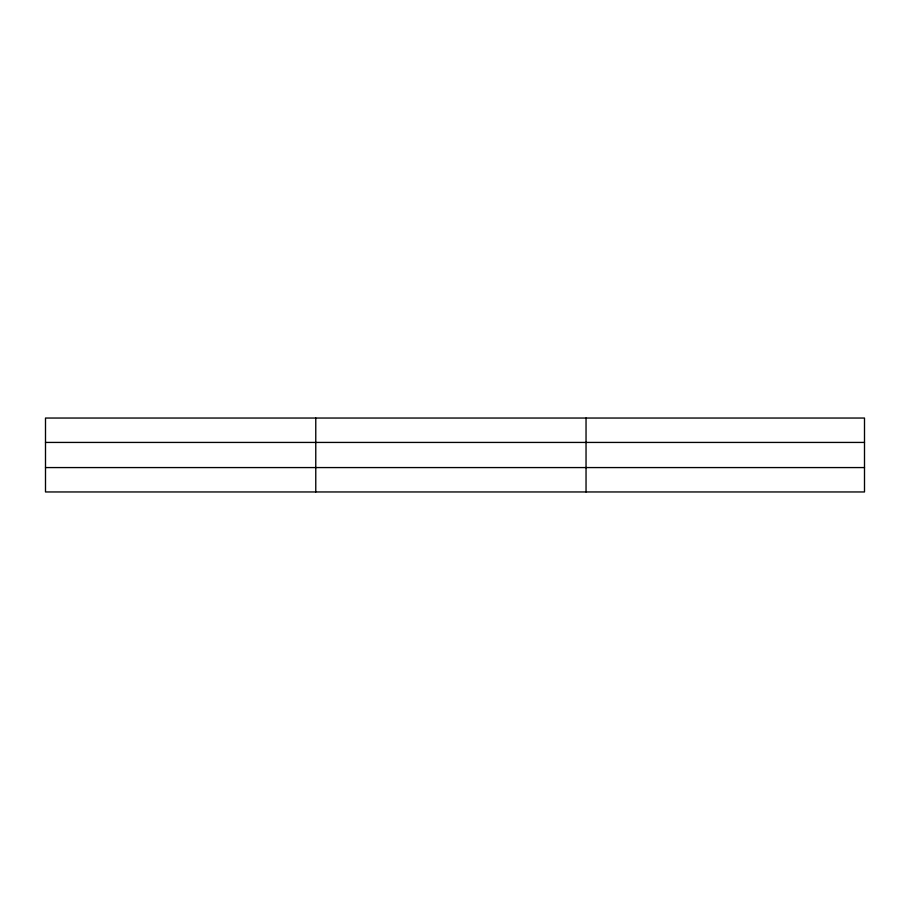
<?xml version="1.0" encoding="UTF-8"?>
<svg xmlns="http://www.w3.org/2000/svg" width="910" height="910" viewBox="0 0 910 910"><rect width="100%" height="100%" fill="white"/><g stroke="black" fill="none" stroke-linecap="round" stroke-linejoin="round"><path stroke-width="1.36" d="M315.77 491.957L315.77 418.043M586.04 491.957L586.04 418.043M864.5 442.431L864.5 418.043L45.5 418.043L45.5 491.957L864.5 491.957L864.5 442.431L45.5 442.431M45.5 467.569L864.5 467.569"/></g></svg>
